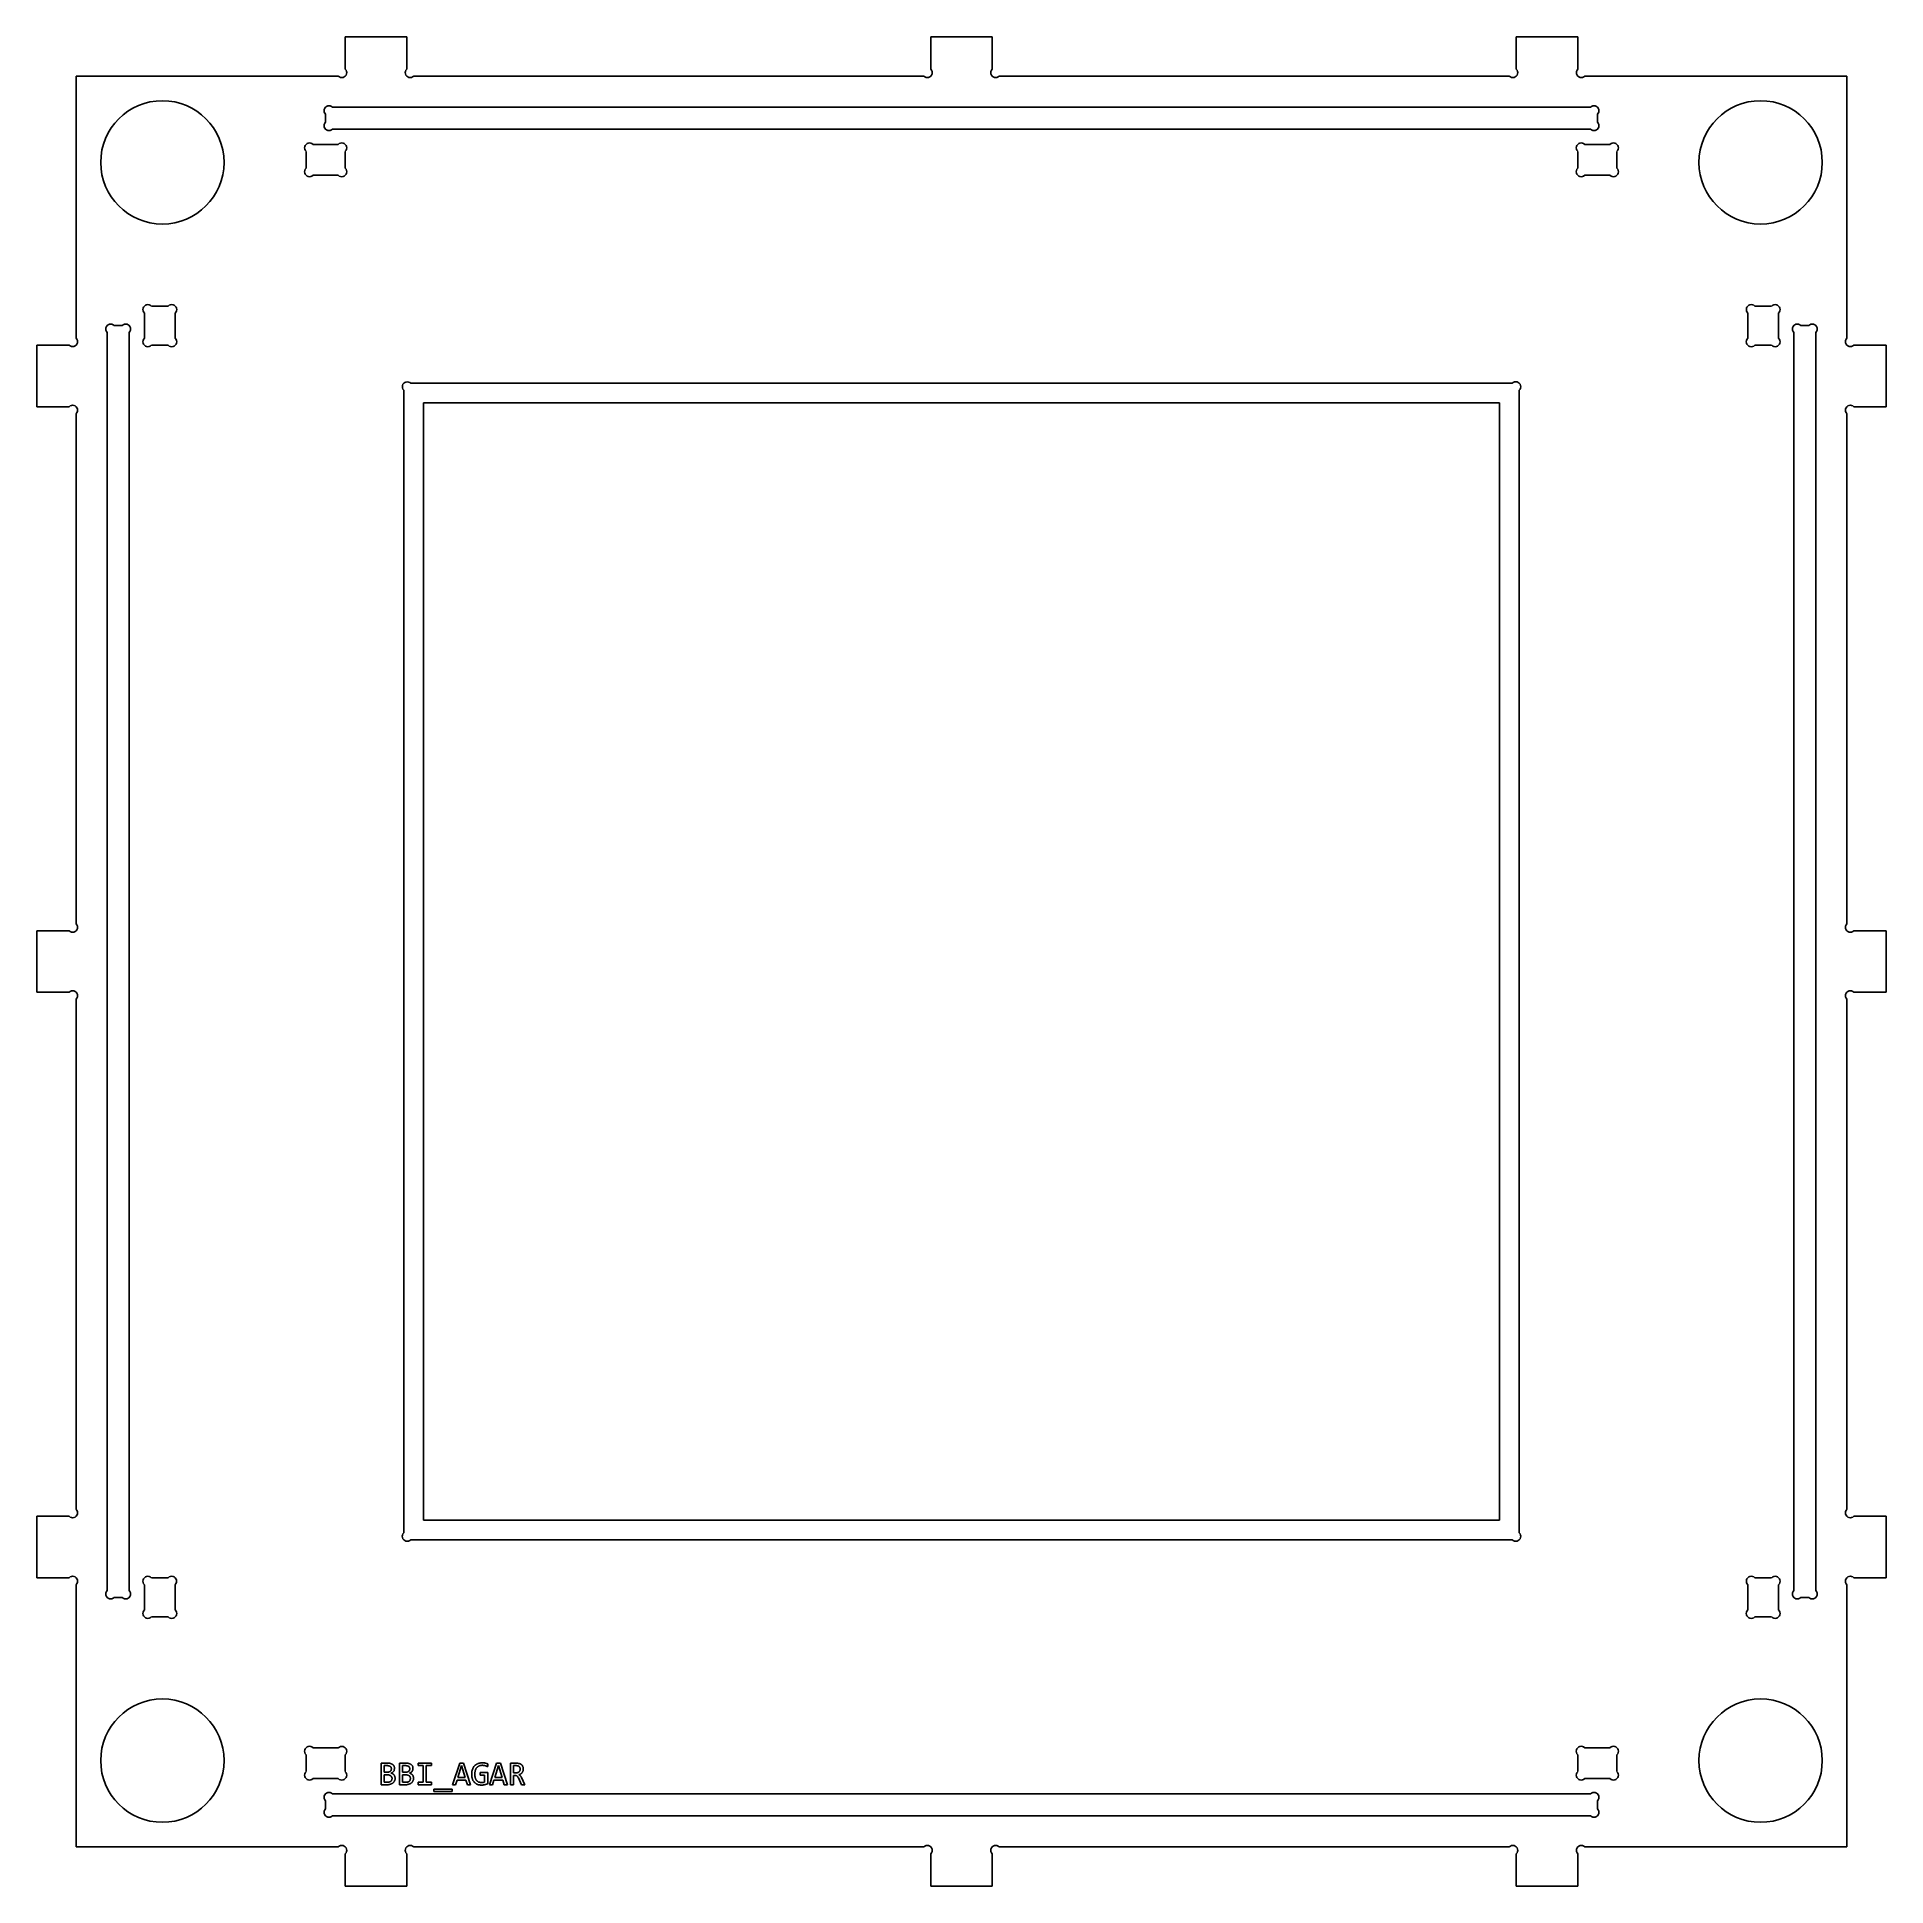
# Model space of a CAD drawing. Header units: inches. Extents: x -0.2 to 11.6, y -0.2 to 11.6.
import ezdxf

# ---------------------------------------------------------------- set-up
doc = ezdxf.new("R2010")
doc.units = ezdxf.units.IN
doc.header["$MEASUREMENT"] = 0

msp = doc.modelspace()

# ---------------------------------------------------------------- linework, layer by layer
at = {"color": 7, "linetype": 'Continuous', "lineweight": 25}
for p, q in [((1.719, 11.561), (1.719, 11.355)), ((2.112, 11.561), (1.719, 11.561)), ((2.112, 11.355), (2.112, 11.561)), ((5.459, 11.561), (5.459, 11.355)), ((5.852, 11.561), (5.459, 11.561)), ((5.852, 11.355), (5.852, 11.561)), ((9.199, 11.561), (9.199, 11.355)), ((9.593, 11.561), (9.199, 11.561)), ((9.593, 11.355), (9.593, 11.561)), ((0, 11.311), (0, 9.637)), ((1.674, 11.311), (0, 11.311)), ((5.414, 11.311), (2.156, 11.311)), ((9.155, 11.311), (5.897, 11.311)), ((11.311, 11.311), (9.637, 11.311)), ((11.311, 9.637), (11.311, 11.311)), ((9.674, 11.112), (1.637, 11.112)), ((1.593, 11.068), (1.593, 11.016)), ((9.718, 11.016), (9.718, 11.068)), ((1.674, 10.875), (1.513, 10.875)), ((1.637, 10.972), (9.674, 10.972)), ((9.798, 10.875), (9.637, 10.875)), ((1.469, 10.83), (1.469, 10.722)), ((1.719, 10.722), (1.719, 10.83)), ((9.592, 10.83), (9.592, 10.722)), ((9.842, 10.722), (9.842, 10.83)), ((1.513, 10.678), (1.674, 10.678)), ((9.637, 10.678), (9.798, 10.678)), ((0.589, 9.842), (0.481, 9.842)), ((10.83, 9.842), (10.722, 9.842)), ((0.295, 9.718), (0.243, 9.718)), ((0.436, 9.798), (0.436, 9.637)), ((0.633, 9.637), (0.633, 9.798)), ((10.678, 9.798), (10.678, 9.637)), ((10.875, 9.637), (10.875, 9.798)), ((11.068, 9.718), (11.016, 9.718)), ((-0.25, 9.593), (-0.25, 9.199)), ((-0.044, 9.593), (-0.25, 9.593)), ((0.199, 9.674), (0.199, 1.637)), ((0.339, 1.637), (0.339, 9.674)), ((0.481, 9.592), (0.589, 9.592)), ((10.722, 9.592), (10.83, 9.592)), ((10.972, 9.674), (10.972, 1.637)), ((11.112, 1.637), (11.112, 9.674)), ((11.561, 9.593), (11.355, 9.593)), ((11.561, 9.199), (11.561, 9.593)), ((9.174, 9.349), (2.137, 9.349)), ((2.093, 9.305), (2.093, 2.006)), ((9.093, 9.224), (2.218, 9.224)), ((2.218, 9.224), (2.218, 2.087)), ((9.093, 2.087), (9.093, 9.224)), ((9.218, 2.006), (9.218, 9.305)), ((-0.25, 9.199), (-0.044, 9.199)), ((0, 9.155), (0, 5.897)), ((11.311, 5.897), (11.311, 9.155)), ((11.355, 9.199), (11.561, 9.199)), ((-0.25, 5.852), (-0.25, 5.459)), ((-0.044, 5.852), (-0.25, 5.852)), ((11.561, 5.852), (11.355, 5.852)), ((11.561, 5.459), (11.561, 5.852)), ((-0.25, 5.459), (-0.044, 5.459)), ((11.355, 5.459), (11.561, 5.459)), ((0, 5.414), (0, 2.156)), ((11.311, 2.156), (11.311, 5.414)), ((-0.25, 2.112), (-0.25, 1.719)), ((-0.044, 2.112), (-0.25, 2.112)), ((2.218, 2.087), (9.093, 2.087)), ((11.561, 2.112), (11.355, 2.112)), ((11.561, 1.719), (11.561, 2.112)), ((2.137, 1.962), (9.174, 1.962)), ((-0.25, 1.719), (-0.044, 1.719)), ((0, 1.674), (0, 0)), ((0.436, 1.674), (0.436, 1.513)), ((0.589, 1.719), (0.481, 1.719)), ((0.633, 1.513), (0.633, 1.674)), ((10.678, 1.674), (10.678, 1.513)), ((10.83, 1.719), (10.722, 1.719)), ((10.875, 1.513), (10.875, 1.674)), ((11.311, 0), (11.311, 1.674)), ((11.355, 1.719), (11.561, 1.719)), ((0.243, 1.593), (0.295, 1.593)), ((11.016, 1.593), (11.068, 1.593)), ((0.481, 1.469), (0.589, 1.469)), ((10.722, 1.469), (10.83, 1.469)), ((1.674, 0.633), (1.513, 0.633)), ((9.798, 0.633), (9.637, 0.633)), ((1.469, 0.589), (1.469, 0.481)), ((1.719, 0.481), (1.719, 0.589)), ((1.948, 0.535), (1.987, 0.535)), ((1.948, 0.397), (1.948, 0.535)), ((1.968, 0.519), (1.968, 0.477)), ((1.987, 0.519), (1.968, 0.519)), ((1.968, 0.477), (1.986, 0.477)), ((2.066, 0.535), (2.105, 0.535)), ((2.066, 0.397), (2.066, 0.535)), ((2.085, 0.519), (2.085, 0.477)), ((2.104, 0.519), (2.085, 0.519)), ((2.085, 0.477), (2.104, 0.477)), ((2.185, 0.535), (2.269, 0.535)), ((2.185, 0.519), (2.185, 0.535)), ((2.217, 0.519), (2.185, 0.519)), ((2.217, 0.413), (2.217, 0.519)), ((2.237, 0.519), (2.237, 0.413)), ((2.269, 0.519), (2.237, 0.519)), ((2.269, 0.535), (2.269, 0.519)), ((2.404, 0.397), (2.45, 0.535)), ((2.462, 0.519), (2.438, 0.443)), ((2.45, 0.535), (2.475, 0.535)), ((2.485, 0.443), (2.462, 0.519)), ((2.475, 0.535), (2.52, 0.397)), ((2.581, 0.475), (2.629, 0.475)), ((2.581, 0.459), (2.581, 0.475)), ((2.629, 0.531), (2.629, 0.513)), ((2.629, 0.475), (2.629, 0.403)), ((2.64, 0.397), (2.685, 0.535)), ((2.698, 0.519), (2.674, 0.443)), ((2.685, 0.535), (2.711, 0.535)), ((2.721, 0.443), (2.698, 0.519)), ((2.711, 0.535), (2.755, 0.397)), ((2.774, 0.535), (2.811, 0.535)), ((2.774, 0.397), (2.774, 0.535)), ((2.794, 0.519), (2.794, 0.473)), ((2.811, 0.519), (2.794, 0.519)), ((2.794, 0.473), (2.809, 0.473)), ((9.592, 0.589), (9.592, 0.481)), ((9.842, 0.481), (9.842, 0.589)), ((1.513, 0.436), (1.674, 0.436)), ((1.984, 0.397), (1.948, 0.397)), ((1.986, 0.461), (1.968, 0.461)), ((1.968, 0.461), (1.968, 0.413)), ((1.968, 0.413), (1.987, 0.413)), ((2.101, 0.397), (2.066, 0.397)), ((2.085, 0.461), (2.085, 0.413)), ((2.104, 0.461), (2.085, 0.461)), ((2.085, 0.413), (2.105, 0.413)), ((2.185, 0.413), (2.217, 0.413)), ((2.185, 0.397), (2.185, 0.413)), ((2.269, 0.397), (2.185, 0.397)), ((2.237, 0.413), (2.269, 0.413)), ((2.269, 0.413), (2.269, 0.397)), ((2.285, 0.369), (2.403, 0.369)), ((2.285, 0.353), (2.285, 0.369)), ((2.403, 0.369), (2.403, 0.353)), ((2.423, 0.397), (2.404, 0.397)), ((2.433, 0.427), (2.423, 0.397)), ((2.49, 0.427), (2.433, 0.427)), ((2.438, 0.443), (2.485, 0.443)), ((2.499, 0.397), (2.49, 0.427)), ((2.52, 0.397), (2.499, 0.397)), ((2.609, 0.459), (2.581, 0.459)), ((2.609, 0.414), (2.609, 0.459)), ((2.659, 0.397), (2.64, 0.397)), ((2.669, 0.427), (2.659, 0.397)), ((2.726, 0.427), (2.669, 0.427)), ((2.674, 0.443), (2.721, 0.443)), ((2.735, 0.397), (2.726, 0.427)), ((2.755, 0.397), (2.735, 0.397)), ((2.794, 0.397), (2.774, 0.397)), ((2.794, 0.457), (2.794, 0.397)), ((2.803, 0.457), (2.794, 0.457)), ((2.845, 0.397), (2.825, 0.44)), ((2.845, 0.443), (2.866, 0.397)), ((2.866, 0.397), (2.845, 0.397)), ((9.637, 0.436), (9.798, 0.436)), ((1.593, 0.295), (1.593, 0.243)), ((9.674, 0.339), (1.637, 0.339)), ((2.403, 0.353), (2.285, 0.353)), ((9.718, 0.243), (9.718, 0.295)), ((1.637, 0.199), (9.674, 0.199)), ((0, 0), (1.674, 0)), ((2.156, 0), (5.414, 0)), ((5.897, 0), (9.155, 0)), ((9.637, 0), (11.311, 0)), ((1.719, -0.044), (1.719, -0.25)), ((2.112, -0.25), (2.112, -0.044)), ((5.459, -0.044), (5.459, -0.25)), ((5.852, -0.25), (5.852, -0.044)), ((9.199, -0.044), (9.199, -0.25)), ((9.593, -0.25), (9.593, -0.044)), ((1.719, -0.25), (2.112, -0.25)), ((5.459, -0.25), (5.852, -0.25)), ((9.199, -0.25), (9.593, -0.25))]:
    msp.add_line(p, q, dxfattribs=at)
for centre in [(0.551, 10.76), (10.76, 10.76), (0.551, 0.551), (10.76, 0.551)]:
    msp.add_circle(centre, 0.394, dxfattribs=at)
for centre, radius, start, end in [((1.697, 11.333), 0.0312, 224.7488, 45.2512), ((2.134, 11.333), 0.0312, 134.7488, 315.2512), ((5.437, 11.333), 0.0312, 224.7488, 45.2512), ((5.874, 11.333), 0.0313, 134.7488, 315.2512), ((9.177, 11.333), 0.0313, 224.7488, 45.2512), ((9.615, 11.333), 0.0312, 134.7488, 315.2512), ((1.615, 11.09), 0.0313, 44.7488, 225.2512), ((9.696, 11.09), 0.0313, 314.7488, 135.2512), ((1.615, 10.994), 0.0313, 134.7488, 315.2512), ((9.696, 10.994), 0.0313, 224.7488, 45.2512), ((1.491, 10.853), 0.0313, 44.7488, 225.2512), ((1.697, 10.853), 0.0313, 314.7488, 135.2512), ((9.614, 10.853), 0.0313, 44.7488, 225.2512), ((9.82, 10.853), 0.0313, 314.7488, 135.2512), ((1.491, 10.7), 0.0313, 134.7488, 315.2512), ((1.697, 10.7), 0.0313, 224.7488, 45.2512), ((9.614, 10.7), 0.0313, 134.7488, 315.2512), ((9.82, 10.7), 0.0313, 224.7488, 45.2512), ((0.458, 9.82), 0.0313, 44.7488, 225.2512), ((0.611, 9.82), 0.0313, 314.7488, 135.2512), ((10.7, 9.82), 0.0312, 44.7488, 225.2512), ((10.853, 9.82), 0.0312, 314.7488, 135.2512), ((0.221, 9.696), 0.0313, 44.7488, 225.2512), ((0.317, 9.696), 0.0313, 314.7488, 135.2512), ((10.994, 9.696), 0.0313, 44.7488, 225.2512), ((11.09, 9.696), 0.0313, 314.7488, 135.2512), ((-0.022, 9.615), 0.0312, 224.7488, 45.2512), ((0.458, 9.614), 0.0313, 134.7488, 315.2512), ((0.611, 9.614), 0.0313, 224.7488, 45.2512), ((10.7, 9.614), 0.0313, 134.7488, 315.2512), ((10.853, 9.614), 0.0312, 224.7488, 45.2512), ((11.333, 9.615), 0.0313, 134.7488, 315.2512), ((2.115, 9.327), 0.0312, 44.7488, 225.2512), ((9.196, 9.327), 0.0313, 314.7488, 135.2512), ((-0.022, 9.177), 0.0313, 314.7488, 135.2512), ((11.333, 9.177), 0.0313, 44.7488, 225.2512), ((-0.022, 5.874), 0.0312, 224.7488, 45.2512), ((11.333, 5.874), 0.0312, 134.7488, 315.2512), ((-0.022, 5.437), 0.0313, 314.7488, 135.2512), ((11.333, 5.437), 0.0312, 44.7488, 225.2512), ((-0.022, 2.134), 0.0312, 224.7488, 45.2512), ((11.333, 2.134), 0.0312, 134.7488, 315.2512), ((2.115, 1.984), 0.0313, 134.7488, 315.2512), ((9.196, 1.984), 0.0313, 224.7488, 45.2512), ((-0.022, 1.697), 0.0312, 314.7488, 135.2512), ((0.458, 1.697), 0.0313, 44.7488, 225.2512), ((0.611, 1.697), 0.0312, 314.7488, 135.2512), ((10.7, 1.697), 0.0312, 44.7488, 225.2512), ((10.853, 1.697), 0.0313, 314.7488, 135.2512), ((11.333, 1.697), 0.0313, 44.7488, 225.2512), ((0.221, 1.615), 0.0313, 134.7488, 315.2512), ((0.317, 1.615), 0.0313, 224.7488, 45.2512), ((10.994, 1.615), 0.0313, 134.7488, 315.2512), ((11.09, 1.615), 0.0313, 224.7488, 45.2512), ((0.458, 1.491), 0.0313, 134.7488, 315.2512), ((0.611, 1.491), 0.0313, 224.7488, 45.2512), ((10.7, 1.491), 0.0313, 134.7488, 315.2512), ((10.853, 1.491), 0.0313, 224.7488, 45.2512), ((1.491, 0.611), 0.0313, 44.7488, 225.2512), ((1.697, 0.611), 0.0312, 314.7488, 135.2512), ((9.614, 0.611), 0.0313, 44.7488, 225.2512), ((9.82, 0.611), 0.0313, 314.7488, 135.2512), ((1.491, 0.458), 0.0312, 134.7488, 315.2512), ((1.697, 0.458), 0.0313, 224.7488, 45.2512), ((9.614, 0.458), 0.0313, 134.7488, 315.2512), ((9.82, 0.458), 0.0313, 224.7488, 45.2512), ((1.615, 0.317), 0.0313, 44.7488, 225.2512), ((1.615, 0.221), 0.0313, 134.7488, 315.2512), ((9.696, 0.317), 0.0313, 314.7488, 135.2512), ((9.696, 0.221), 0.0313, 224.7488, 45.2512), ((1.697, -0.022), 0.0313, 314.7488, 135.2512), ((2.134, -0.022), 0.0312, 44.7488, 225.2512), ((5.437, -0.022), 0.0312, 314.7488, 135.2512), ((5.874, -0.022), 0.0312, 44.7488, 225.2512), ((9.177, -0.022), 0.0312, 314.7488, 135.2512), ((9.615, -0.022), 0.0313, 44.7488, 225.2512)]:
    msp.add_arc(centre, radius, start, end, dxfattribs=at)
for points, knots in [([(1.986, 0.477), (1.988, 0.477), (1.992, 0.477), (1.996, 0.478), (2, 0.479), (2.002, 0.48), (2.004, 0.481), (2.006, 0.482), (2.008, 0.484), (2.009, 0.485), (2.011, 0.487), (2.012, 0.489), (2.013, 0.491), (2.013, 0.494), (2.014, 0.496), (2.014, 0.498), (2.014, 0.499)], [0, 0, 0, 0, 0.14811, 0.283411, 0.34733, 0.408016, 0.466536, 0.523871, 0.579879, 0.635758, 0.691196, 0.747667, 0.806033, 0.866873, 0.93103, 1, 1, 1, 1]), ([(1.987, 0.535), (1.989, 0.535), (1.993, 0.535), (1.998, 0.534), (2.003, 0.534), (2.007, 0.533), (2.012, 0.531), (2.015, 0.53), (2.019, 0.528), (2.022, 0.526), (2.025, 0.524), (2.027, 0.522), (2.029, 0.519), (2.031, 0.516), (2.032, 0.513), (2.033, 0.509), (2.033, 0.505), (2.034, 0.503), (2.034, 0.502)], [0, 0, 0, 0, 0.086799, 0.168033, 0.243855, 0.315143, 0.381827, 0.444516, 0.503592, 0.559499, 0.613332, 0.665847, 0.717915, 0.770126, 0.82402, 0.879795, 0.938224, 1, 1, 1, 1]), ([(2.014, 0.499), (2.014, 0.5), (2.013, 0.503), (2.013, 0.506), (2.012, 0.508), (2.011, 0.51), (2.009, 0.512), (2.008, 0.513), (2.006, 0.514), (2.004, 0.515), (2.002, 0.516), (2, 0.517), (1.997, 0.518), (1.994, 0.518), (1.99, 0.519), (1.988, 0.519), (1.987, 0.519)], [0, 0, 0, 0, 0.104811, 0.205787, 0.255208, 0.305332, 0.354672, 0.406637, 0.460843, 0.518964, 0.582209, 0.651135, 0.725977, 0.80865, 0.900376, 1, 1, 1, 1]), ([(2.034, 0.502), (2.033, 0.5), (2.033, 0.496), (2.032, 0.491), (2.031, 0.487), (2.029, 0.483), (2.027, 0.481), (2.025, 0.479), (2.023, 0.477), (2.021, 0.476), (2.019, 0.474), (2.016, 0.473), (2.014, 0.472), (2.012, 0.471), (2.011, 0.471)], [0, 0, 0, 0, 0.128543, 0.250183, 0.367642, 0.482855, 0.540503, 0.599233, 0.65964, 0.721665, 0.786372, 0.854203, 0.925539, 1, 1, 1, 1]), ([(2.131, 0.499), (2.131, 0.5), (2.131, 0.503), (2.13, 0.506), (2.129, 0.508), (2.129, 0.51), (2.127, 0.512), (2.126, 0.513), (2.124, 0.514), (2.122, 0.515), (2.12, 0.516), (2.117, 0.517), (2.115, 0.518), (2.112, 0.518), (2.108, 0.519), (2.106, 0.519), (2.104, 0.519)], [0, 0, 0, 0, 0.104811, 0.205787, 0.255208, 0.305332, 0.354672, 0.406637, 0.460843, 0.518964, 0.582209, 0.651135, 0.725977, 0.80865, 0.900376, 1, 1, 1, 1]), ([(2.104, 0.477), (2.106, 0.477), (2.11, 0.477), (2.114, 0.478), (2.118, 0.479), (2.12, 0.48), (2.122, 0.481), (2.124, 0.482), (2.126, 0.484), (2.127, 0.485), (2.128, 0.487), (2.129, 0.489), (2.13, 0.491), (2.131, 0.494), (2.131, 0.496), (2.131, 0.498), (2.131, 0.499)], [0, 0, 0, 0, 0.14811, 0.283411, 0.34733, 0.408016, 0.466536, 0.523871, 0.579879, 0.635758, 0.691196, 0.747667, 0.806033, 0.866873, 0.93103, 1, 1, 1, 1]), ([(2.105, 0.535), (2.107, 0.535), (2.111, 0.535), (2.116, 0.534), (2.121, 0.534), (2.125, 0.533), (2.129, 0.531), (2.133, 0.53), (2.137, 0.528), (2.14, 0.526), (2.143, 0.524), (2.145, 0.522), (2.147, 0.519), (2.149, 0.516), (2.15, 0.513), (2.151, 0.509), (2.151, 0.505), (2.151, 0.503), (2.151, 0.502)], [0, 0, 0, 0, 0.086799, 0.168033, 0.243855, 0.315143, 0.381827, 0.444516, 0.503592, 0.559499, 0.613332, 0.665847, 0.717915, 0.770126, 0.82402, 0.879795, 0.938224, 1, 1, 1, 1]), ([(2.151, 0.502), (2.151, 0.5), (2.151, 0.496), (2.15, 0.491), (2.148, 0.487), (2.147, 0.483), (2.145, 0.481), (2.143, 0.479), (2.141, 0.477), (2.139, 0.476), (2.137, 0.474), (2.134, 0.473), (2.131, 0.472), (2.13, 0.471), (2.129, 0.471)], [0, 0, 0, 0, 0.128543, 0.250183, 0.367642, 0.482855, 0.540503, 0.599233, 0.65964, 0.721665, 0.786372, 0.854203, 0.925539, 1, 1, 1, 1]), ([(2.527, 0.464), (2.527, 0.467), (2.527, 0.472), (2.528, 0.48), (2.529, 0.488), (2.532, 0.495), (2.534, 0.501), (2.537, 0.507), (2.541, 0.513), (2.545, 0.518), (2.55, 0.522), (2.555, 0.526), (2.561, 0.529), (2.567, 0.532), (2.573, 0.534), (2.58, 0.536), (2.587, 0.536), (2.592, 0.537), (2.594, 0.537)], [0, 0, 0, 0, 0.074225, 0.145225, 0.212689, 0.277943, 0.340683, 0.401421, 0.460109, 0.518096, 0.575513, 0.632668, 0.690415, 0.749159, 0.809436, 0.870947, 0.934445, 1, 1, 1, 1]), ([(2.594, 0.521), (2.592, 0.521), (2.589, 0.521), (2.584, 0.52), (2.579, 0.519), (2.574, 0.517), (2.57, 0.515), (2.566, 0.512), (2.562, 0.509), (2.559, 0.506), (2.556, 0.502), (2.554, 0.498), (2.552, 0.493), (2.55, 0.488), (2.548, 0.483), (2.548, 0.477), (2.547, 0.472), (2.547, 0.468), (2.547, 0.466)], [0, 0, 0, 0, 0.067098, 0.130976, 0.192216, 0.25177, 0.309685, 0.366513, 0.423519, 0.480372, 0.538032, 0.597274, 0.658431, 0.722042, 0.787912, 0.855973, 0.926461, 1, 1, 1, 1]), ([(2.594, 0.537), (2.597, 0.537), (2.603, 0.536), (2.611, 0.536), (2.616, 0.534), (2.621, 0.533), (2.625, 0.532), (2.627, 0.531), (2.629, 0.531)], [0, 0, 0, 0, 0.262934, 0.514365, 0.637318, 0.759, 0.879771, 1, 1, 1, 1]), ([(2.629, 0.513), (2.626, 0.514), (2.621, 0.516), (2.614, 0.518), (2.608, 0.52), (2.604, 0.52), (2.599, 0.521), (2.596, 0.521), (2.594, 0.521)], [0, 0, 0, 0, 0.243243, 0.485031, 0.60722, 0.733334, 0.864709, 1, 1, 1, 1]), ([(2.809, 0.473), (2.81, 0.473), (2.812, 0.473), (2.815, 0.473), (2.818, 0.474), (2.82, 0.474), (2.823, 0.475), (2.825, 0.476), (2.827, 0.477), (2.829, 0.479), (2.831, 0.48), (2.832, 0.482), (2.833, 0.484), (2.834, 0.486), (2.835, 0.489), (2.836, 0.491), (2.836, 0.494), (2.836, 0.496), (2.836, 0.496)], [0, 0, 0, 0, 0.075163, 0.146824, 0.2147, 0.280408, 0.343299, 0.403724, 0.461901, 0.519275, 0.575642, 0.632193, 0.6886, 0.746295, 0.806338, 0.867999, 0.932392, 1, 1, 1, 1]), ([(2.811, 0.535), (2.813, 0.535), (2.817, 0.535), (2.822, 0.534), (2.827, 0.533), (2.832, 0.532), (2.836, 0.531), (2.839, 0.529), (2.843, 0.527), (2.846, 0.525), (2.848, 0.522), (2.851, 0.519), (2.852, 0.516), (2.854, 0.513), (2.855, 0.509), (2.856, 0.506), (2.856, 0.502), (2.856, 0.499), (2.856, 0.498)], [0, 0, 0, 0, 0.086877, 0.167501, 0.242748, 0.31266, 0.377995, 0.439734, 0.498505, 0.554376, 0.608818, 0.661973, 0.71527, 0.769273, 0.824499, 0.880763, 0.939397, 1, 1, 1, 1]), ([(2.836, 0.496), (2.836, 0.497), (2.836, 0.499), (2.836, 0.502), (2.835, 0.504), (2.835, 0.506), (2.834, 0.508), (2.833, 0.51), (2.831, 0.512), (2.83, 0.513), (2.828, 0.514), (2.826, 0.516), (2.824, 0.517), (2.822, 0.517), (2.819, 0.518), (2.817, 0.518), (2.814, 0.519), (2.812, 0.519), (2.811, 0.519)], [0, 0, 0, 0, 0.071005, 0.137576, 0.200303, 0.260403, 0.317715, 0.373831, 0.4295, 0.484881, 0.540836, 0.598611, 0.658088, 0.719485, 0.784176, 0.852028, 0.924103, 1, 1, 1, 1]), ([(2.856, 0.498), (2.856, 0.497), (2.856, 0.495), (2.856, 0.491), (2.855, 0.488), (2.855, 0.485), (2.854, 0.483), (2.852, 0.48), (2.851, 0.477), (2.849, 0.475), (2.847, 0.472), (2.845, 0.47), (2.843, 0.468), (2.84, 0.466), (2.837, 0.465), (2.834, 0.463), (2.831, 0.462), (2.829, 0.462), (2.828, 0.461)], [0, 0, 0, 0, 0.0645443, 0.1269343, 0.1887266, 0.2498083, 0.309839, 0.3692223, 0.4286833, 0.4883799, 0.5482501, 0.6087658, 0.6699859, 0.7331387, 0.7970633, 0.8628148, 0.9303182, 1, 1, 1, 1]), ([(2.038, 0.439), (2.038, 0.437), (2.037, 0.434), (2.037, 0.429), (2.035, 0.425), (2.034, 0.421), (2.032, 0.417), (2.029, 0.414), (2.026, 0.41), (2.023, 0.408), (2.019, 0.405), (2.015, 0.403), (2.011, 0.401), (2.006, 0.4), (2.001, 0.398), (1.995, 0.397), (1.989, 0.397), (1.986, 0.397), (1.984, 0.397)], [0, 0, 0, 0, 0.063326, 0.123645, 0.181283, 0.237977, 0.293541, 0.348682, 0.404321, 0.461004, 0.519135, 0.579349, 0.641844, 0.70787, 0.776605, 0.847653, 0.922125, 1, 1, 1, 1]), ([(2.018, 0.438), (2.018, 0.439), (2.018, 0.44), (2.017, 0.443), (2.016, 0.445), (2.015, 0.447), (2.014, 0.45), (2.013, 0.451), (2.011, 0.453), (2.009, 0.455), (2.007, 0.456), (2.005, 0.457), (2.002, 0.458), (1.999, 0.459), (1.996, 0.46), (1.993, 0.46), (1.99, 0.461), (1.987, 0.461), (1.986, 0.461)], [0, 0, 0, 0, 0.059278, 0.116391, 0.172148, 0.226476, 0.280804, 0.334737, 0.389224, 0.446043, 0.504421, 0.564725, 0.628709, 0.695947, 0.766205, 0.840563, 0.917935, 1, 1, 1, 1]), ([(1.987, 0.413), (1.988, 0.413), (1.99, 0.413), (1.994, 0.413), (1.997, 0.414), (2, 0.414), (2.003, 0.415), (2.006, 0.416), (2.008, 0.417), (2.01, 0.419), (2.012, 0.42), (2.013, 0.422), (2.015, 0.424), (2.016, 0.427), (2.017, 0.429), (2.017, 0.432), (2.018, 0.435), (2.018, 0.437), (2.018, 0.438)], [0, 0, 0, 0, 0.082919, 0.159894, 0.232556, 0.300696, 0.363756, 0.423675, 0.4807, 0.53486, 0.587717, 0.640698, 0.694291, 0.749752, 0.806946, 0.867283, 0.931438, 1, 1, 1, 1]), ([(2.011, 0.471), (2.013, 0.47), (2.016, 0.47), (2.02, 0.468), (2.023, 0.466), (2.026, 0.464), (2.028, 0.463), (2.03, 0.461), (2.031, 0.459), (2.033, 0.456), (2.034, 0.454), (2.035, 0.451), (2.036, 0.448), (2.037, 0.445), (2.037, 0.442), (2.038, 0.44), (2.038, 0.439)], [0, 0, 0, 0, 0.119349, 0.238353, 0.298194, 0.356811, 0.415792, 0.47506, 0.535086, 0.595942, 0.657831, 0.721899, 0.787838, 0.855614, 0.926357, 1, 1, 1, 1]), ([(2.155, 0.439), (2.155, 0.437), (2.155, 0.434), (2.155, 0.429), (2.153, 0.425), (2.152, 0.421), (2.149, 0.417), (2.147, 0.414), (2.144, 0.41), (2.141, 0.408), (2.137, 0.405), (2.133, 0.403), (2.128, 0.401), (2.124, 0.4), (2.118, 0.398), (2.113, 0.397), (2.107, 0.397), (2.103, 0.397), (2.101, 0.397)], [0, 0, 0, 0, 0.063326, 0.123645, 0.181283, 0.237977, 0.293541, 0.348682, 0.404321, 0.461004, 0.519135, 0.579349, 0.641844, 0.70787, 0.776605, 0.847653, 0.922125, 1, 1, 1, 1]), ([(2.135, 0.438), (2.135, 0.439), (2.135, 0.44), (2.135, 0.443), (2.134, 0.445), (2.133, 0.447), (2.132, 0.45), (2.131, 0.451), (2.129, 0.453), (2.127, 0.455), (2.125, 0.456), (2.123, 0.457), (2.12, 0.458), (2.117, 0.459), (2.114, 0.46), (2.111, 0.46), (2.108, 0.461), (2.105, 0.461), (2.104, 0.461)], [0, 0, 0, 0, 0.059278, 0.116391, 0.172148, 0.226476, 0.280804, 0.334737, 0.389224, 0.446043, 0.504421, 0.564725, 0.628709, 0.695947, 0.766205, 0.840563, 0.917935, 1, 1, 1, 1]), ([(2.105, 0.413), (2.106, 0.413), (2.108, 0.413), (2.112, 0.413), (2.115, 0.414), (2.118, 0.414), (2.121, 0.415), (2.123, 0.416), (2.126, 0.417), (2.128, 0.419), (2.13, 0.42), (2.131, 0.422), (2.132, 0.424), (2.134, 0.427), (2.134, 0.429), (2.135, 0.432), (2.135, 0.435), (2.135, 0.437), (2.135, 0.438)], [0, 0, 0, 0, 0.082919, 0.159894, 0.232556, 0.300696, 0.363756, 0.423675, 0.4807, 0.53486, 0.587717, 0.640698, 0.694291, 0.749752, 0.806946, 0.867283, 0.931438, 1, 1, 1, 1]), ([(2.129, 0.471), (2.13, 0.47), (2.134, 0.47), (2.138, 0.468), (2.141, 0.466), (2.143, 0.464), (2.146, 0.463), (2.147, 0.461), (2.149, 0.459), (2.151, 0.456), (2.152, 0.454), (2.153, 0.451), (2.154, 0.448), (2.155, 0.445), (2.155, 0.442), (2.155, 0.44), (2.155, 0.439)], [0, 0, 0, 0, 0.119349, 0.238353, 0.298194, 0.356811, 0.415792, 0.47506, 0.535086, 0.595942, 0.657831, 0.721899, 0.787838, 0.855614, 0.926357, 1, 1, 1, 1]), ([(2.589, 0.395), (2.587, 0.395), (2.582, 0.395), (2.576, 0.396), (2.569, 0.397), (2.563, 0.399), (2.558, 0.402), (2.553, 0.405), (2.548, 0.408), (2.544, 0.412), (2.54, 0.417), (2.536, 0.422), (2.533, 0.428), (2.531, 0.434), (2.529, 0.441), (2.528, 0.448), (2.527, 0.456), (2.527, 0.461), (2.527, 0.464)], [0, 0, 0, 0, 0.066475, 0.129869, 0.190917, 0.249936, 0.30756, 0.363411, 0.419253, 0.474963, 0.531335, 0.589293, 0.649492, 0.712311, 0.778561, 0.848197, 0.921777, 1, 1, 1, 1]), ([(2.547, 0.466), (2.547, 0.464), (2.547, 0.459), (2.547, 0.454), (2.548, 0.448), (2.549, 0.443), (2.551, 0.438), (2.552, 0.433), (2.555, 0.429), (2.557, 0.425), (2.56, 0.422), (2.563, 0.419), (2.567, 0.417), (2.571, 0.414), (2.576, 0.413), (2.58, 0.412), (2.586, 0.411), (2.589, 0.411), (2.591, 0.411)], [0, 0, 0, 0, 0.077697, 0.150962, 0.221242, 0.287556, 0.350886, 0.410876, 0.468434, 0.524381, 0.578873, 0.633076, 0.687847, 0.744019, 0.802456, 0.864127, 0.929602, 1, 1, 1, 1]), ([(2.629, 0.403), (2.627, 0.403), (2.624, 0.401), (2.619, 0.4), (2.614, 0.398), (2.609, 0.397), (2.604, 0.396), (2.599, 0.395), (2.594, 0.395), (2.591, 0.395), (2.589, 0.395)], [0, 0, 0, 0, 0.121553, 0.246873, 0.374671, 0.503107, 0.631615, 0.758293, 0.881258, 1, 1, 1, 1]), ([(2.591, 0.411), (2.592, 0.411), (2.593, 0.411), (2.596, 0.411), (2.598, 0.411), (2.6, 0.412), (2.603, 0.412), (2.605, 0.413), (2.607, 0.413), (2.608, 0.414), (2.609, 0.414)], [0, 0, 0, 0, 0.118138, 0.245341, 0.378275, 0.510131, 0.64255, 0.770823, 0.89187, 1, 1, 1, 1]), ([(2.825, 0.44), (2.825, 0.441), (2.823, 0.444), (2.821, 0.448), (2.819, 0.451), (2.816, 0.453), (2.813, 0.455), (2.81, 0.456), (2.807, 0.457), (2.804, 0.457), (2.803, 0.457)], [0, 0, 0, 0, 0.167392, 0.310533, 0.435374, 0.548984, 0.655563, 0.763161, 0.875712, 1, 1, 1, 1]), ([(2.828, 0.461), (2.829, 0.461), (2.83, 0.46), (2.833, 0.459), (2.835, 0.457), (2.837, 0.455), (2.839, 0.452), (2.841, 0.45), (2.843, 0.446), (2.845, 0.444), (2.845, 0.443)], [0, 0, 0, 0, 0.1113526, 0.2209309, 0.3311252, 0.4436492, 0.5643761, 0.6964797, 0.8421079, 1, 1, 1, 1])]:
    msp.add_open_spline(points, degree=3, knots=knots, dxfattribs=at)

doc.saveas('drawing.dxf')
